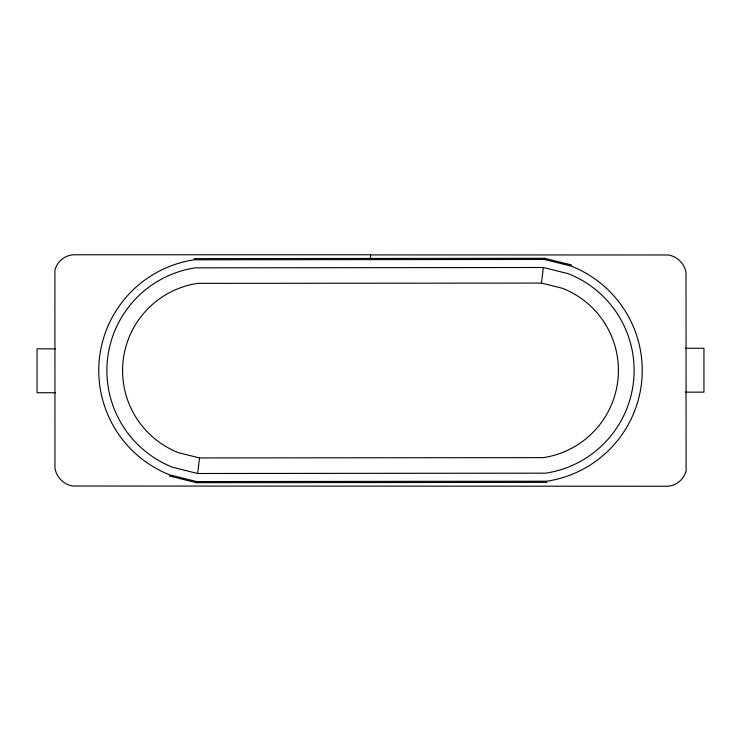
<?xml version="1.0" encoding="UTF-8"?>
<svg xmlns="http://www.w3.org/2000/svg" width="741" height="741" viewBox="0 0 741 741"><rect width="100%" height="100%" fill="white"/><g stroke="black" fill="none" stroke-linecap="round" stroke-linejoin="round"><path stroke-width="1.11" d="M169.393 475.991L196.522 482.724L196.661 481.557L546.858 481.196A112.048 112.048 0 0 0 571.172 266.112L544.339 259.443L194.142 259.804A112.048 112.048 0 0 0 169.828 474.888L196.661 481.557M197.652 473.499L545.654 473.166A103.925 103.925 0 0 0 568.199 273.67L543.348 267.501L195.346 267.834A103.925 103.925 0 0 0 172.801 467.33L197.652 473.499L199.551 457.929L543.32 457.632A88.216 88.216 0 0 0 562.456 288.286L541.449 283.071L197.68 283.368A88.216 88.216 0 0 0 178.544 452.714L199.551 457.929M541.449 283.071L543.348 267.501M544.339 259.443L544.478 258.276L571.607 265.009M193.966 258.628L544.478 258.276M547.034 482.372L196.522 482.724M370.5 254.895L668.326 254.978A21.609 21.609 0 0 1 686.027 272.716L686.101 470.563A20.248 20.248 0 0 1 665.918 486.244L72.674 486.022A21.609 21.609 0 0 1 54.973 468.284L54.899 270.437A20.248 20.248 0 0 1 75.082 254.756L370.5 254.756L370.5 259.443M685.499 348.27L703.95 348.27L703.95 392.156L685.499 392.156M55.501 348.844L37.05 348.844L37.05 392.73L55.501 392.73"/></g></svg>
